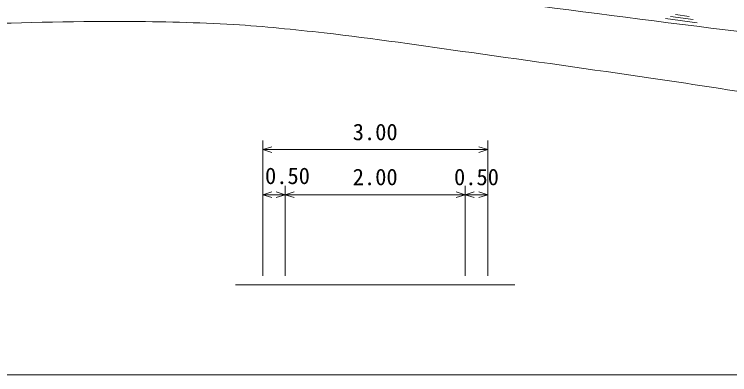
# Model space of a CAD drawing. Units: millimetres, scale not verified. Extents: x 40000 to 680000, y 20000 to 380000.
# Drawn here: x 283411 to 362878, y 205000 to 245038 of the extents above; entities that cross this region are included whole.
import ezdxf
from ezdxf.enums import TextEntityAlignment as Align

# ---------------------------------------------------------------- set-up
doc = ezdxf.new("R2010")
doc.units = ezdxf.units.MM
doc.header["$LTSCALE"] = 1000
for name, color, linetype, lineweight in [('M-BGD', 7, 'Continuous', 13), ('M-BMK-HTXT', 7, 'Continuous', 13), ('M-STR-HTXT', 7, 'Continuous', 13), ('M-TTL-BAND', 7, 'Continuous', 13)]:
    doc.layers.add(name, color=color, linetype=linetype, lineweight=lineweight)
doc.styles.add('ＭＳ ゴシック', font='')
doc.styles.get('ＭＳ ゴシック').set_extended_font_data('MS Gothic')

msp = doc.modelspace()

# ---------------------------------------------------------------- linework, layer by layer
at = {"layer": 'M-BGD'}
for p, q in [((358821, 244448), (356308, 244789)), ((358364, 244806), (356856, 245010)), ((359277, 244089), (355759, 244567))]:
    msp.add_line(p, q, dxfattribs=at)
msp.add_arc((803938, 3796975), 3580989, 262.40744, 263.2228, dxfattribs=at)
msp.add_open_spline([(175809, 228157), (179520, 229230), (183206, 230395), (186943, 231377), (192319, 232789), (197742, 234022), (203172, 235214), (206954, 236045), (210743, 236849), (214555, 237523), (219133, 238333), (223740, 238971), (228345, 239605), (233432, 240305), (238528, 240939), (243631, 241508), (249250, 242133), (254871, 242766), (260511, 243166), (266096, 243562), (271696, 243724), (277293, 243898), (283438, 244089), (289585, 244270), (295733, 244239), (299752, 244220), (303772, 244140), (307783, 243898), (311141, 243696), (314490, 243349), (317833, 242971), (323311, 242352), (328764, 241530), (334225, 240776), (340863, 239859), (347498, 238914), (354129, 237946), (358262, 237343), (362387, 236689), (366520, 236092), (372955, 235164), (379403, 234327), (385839, 233409), (388285, 233060), (390732, 232714), (393173, 232336), (393839, 232233), (394558, 232297), (395168, 232011), (395627, 231796), (395957, 231371), (396317, 231013), (396782, 230552), (397184, 230030), (397618, 229539)], degree=3, knots=[0, 0, 0, 0, 1, 1, 1, 2, 2, 2, 3, 3, 3, 4, 4, 4, 5, 5, 5, 6, 6, 6, 7, 7, 7, 8, 8, 8, 9, 9, 9, 10, 10, 10, 11, 11, 11, 12, 12, 12, 13, 13, 13, 14, 14, 14, 15, 15, 15, 16, 16, 16, 17, 17, 17, 18, 18, 18, 18], dxfattribs=at)
at = {"layer": 'M-BMK-HTXT'}
msp.add_lwpolyline([(308000, 215000), (311000, 215000), (313500, 215000), (333500, 215000), (336000, 215000), (339000, 215000)], dxfattribs=at)
at = {"layer": 'M-STR-HTXT'}
for p, q in [((311000, 216000), (311000, 231000)), ((336000, 216000), (336000, 231000)), ((311000, 230000), (312000, 230300)), ((311000, 230000), (336000, 230000)), ((311000, 230000), (312000, 229700)), ((336000, 230000), (335000, 230300)), ((336000, 230000), (335000, 229700)), ((311000, 216000), (311000, 226000)), ((313500, 216000), (313500, 226000)), ((313500, 216000), (313500, 226000)), ((333500, 216000), (333500, 226000)), ((333500, 216000), (333500, 226000)), ((336000, 216000), (336000, 226000)), ((311000, 225000), (312000, 225300)), ((311000, 225000), (313500, 225000)), ((311000, 225000), (312000, 224700)), ((313500, 225000), (312500, 225300)), ((313500, 225000), (312500, 224700)), ((313500, 225000), (314500, 225300)), ((313500, 225000), (333500, 225000)), ((313500, 225000), (314500, 224700)), ((333500, 225000), (332500, 225300)), ((333500, 225000), (332500, 224700)), ((333500, 225000), (334500, 225300)), ((333500, 225000), (336000, 225000)), ((333500, 225000), (334500, 224700)), ((336000, 225000), (335000, 225300)), ((336000, 225000), (335000, 224700))]:
    msp.add_line(p, q, dxfattribs=at)
at = {"layer": 'M-TTL-BAND'}
msp.add_line((40000, 205000), (579000, 205000), dxfattribs=at)

# ---------------------------------------------------------------- texts
at = {"layer": 'M-STR-HTXT', "style": 'ＭＳ ゴシック'}
for s, p in [('3.00', (323500, 230500)), ('0.50', (313755, 225627)), ('2.00', (323500, 225500)), ('0.50', (334750, 225500))]:
    msp.add_text(s, height=1833, dxfattribs=at).set_placement(p, align=Align.BOTTOM_CENTER)

doc.saveas('drawing.dxf')
